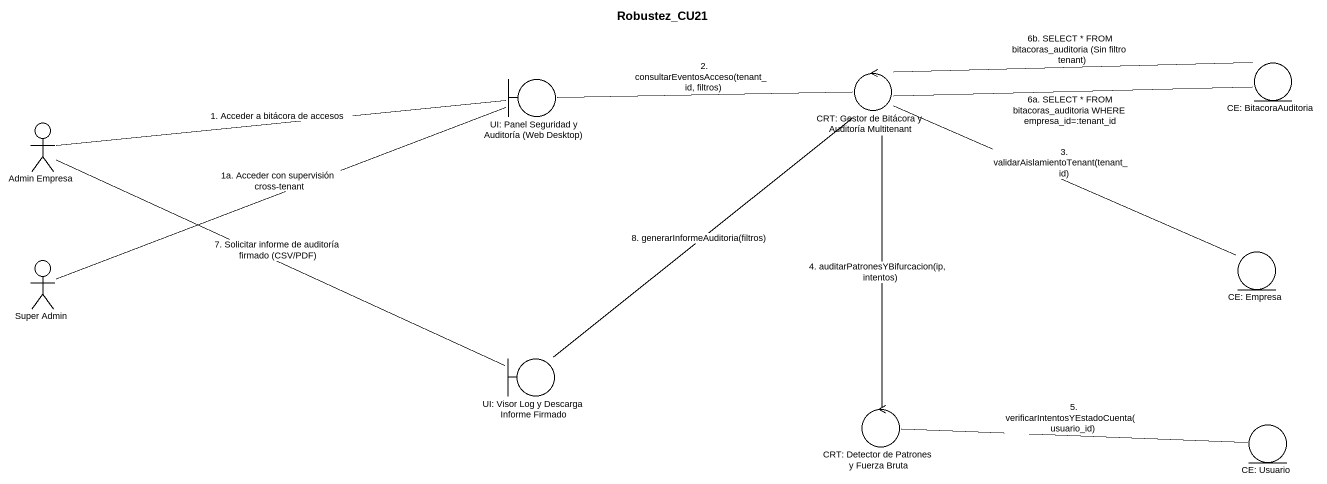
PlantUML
@startuml
title Robustez_CU21
boundary "UI: Panel Seguridad y Auditoría (Web Desktop)" as UI_Panel_Seguridad_y
control "CRT: Gestor de Bitácora y Auditoría Multitenant" as CRT_Gestor_de_Bitácora_y
entity "CE: BitacoraAuditoria" as CE_BitacoraAuditoria
actor "Admin Empresa" as Admin_Empresa
actor "Super Admin" as Super_Admin
entity "CE: Empresa" as CE_Empresa
boundary "UI: Visor Log y Descarga Informe Firmado" as UI_Visor_Log_y_Descarga
control "CRT: Detector de Patrones y Fuerza Bruta" as CRT_Detector_de_Patrones_y
entity "CE: Usuario" as CE_Usuario
UI_Panel_Seguridad_y -right- CRT_Gestor_de_Bitácora_y : 2. consultarEventosAcceso(tenant_id, filtros)
CRT_Gestor_de_Bitácora_y -right- CE_BitacoraAuditoria : 6a. SELECT * FROM bitacoras_auditoria WHERE empresa_id=:tenant_id
CRT_Gestor_de_Bitácora_y -right- CE_BitacoraAuditoria : 6b. SELECT * FROM bitacoras_auditoria (Sin filtro tenant)
CRT_Gestor_de_Bitácora_y -right- CE_Empresa : 3. validarAislamientoTenant(tenant_id)
CRT_Gestor_de_Bitácora_y -- CRT_Detector_de_Patrones_y : 4. auditarPatronesYBifurcacion(ip, intentos)
Admin_Empresa -right- UI_Panel_Seguridad_y : 1. Acceder a bitácora de accesos
Admin_Empresa -right- UI_Visor_Log_y_Descarga : 7. Solicitar informe de auditoría firmado (CSV/PDF)
Super_Admin -right- UI_Panel_Seguridad_y : 1a. Acceder con supervisión cross-tenant
UI_Visor_Log_y_Descarga -up- CRT_Gestor_de_Bitácora_y : 8. generarInformeAuditoria(filtros)
CRT_Detector_de_Patrones_y -right- CE_Usuario : 5. verificarIntentosYEstadoCuenta(usuario_id)
@enduml
